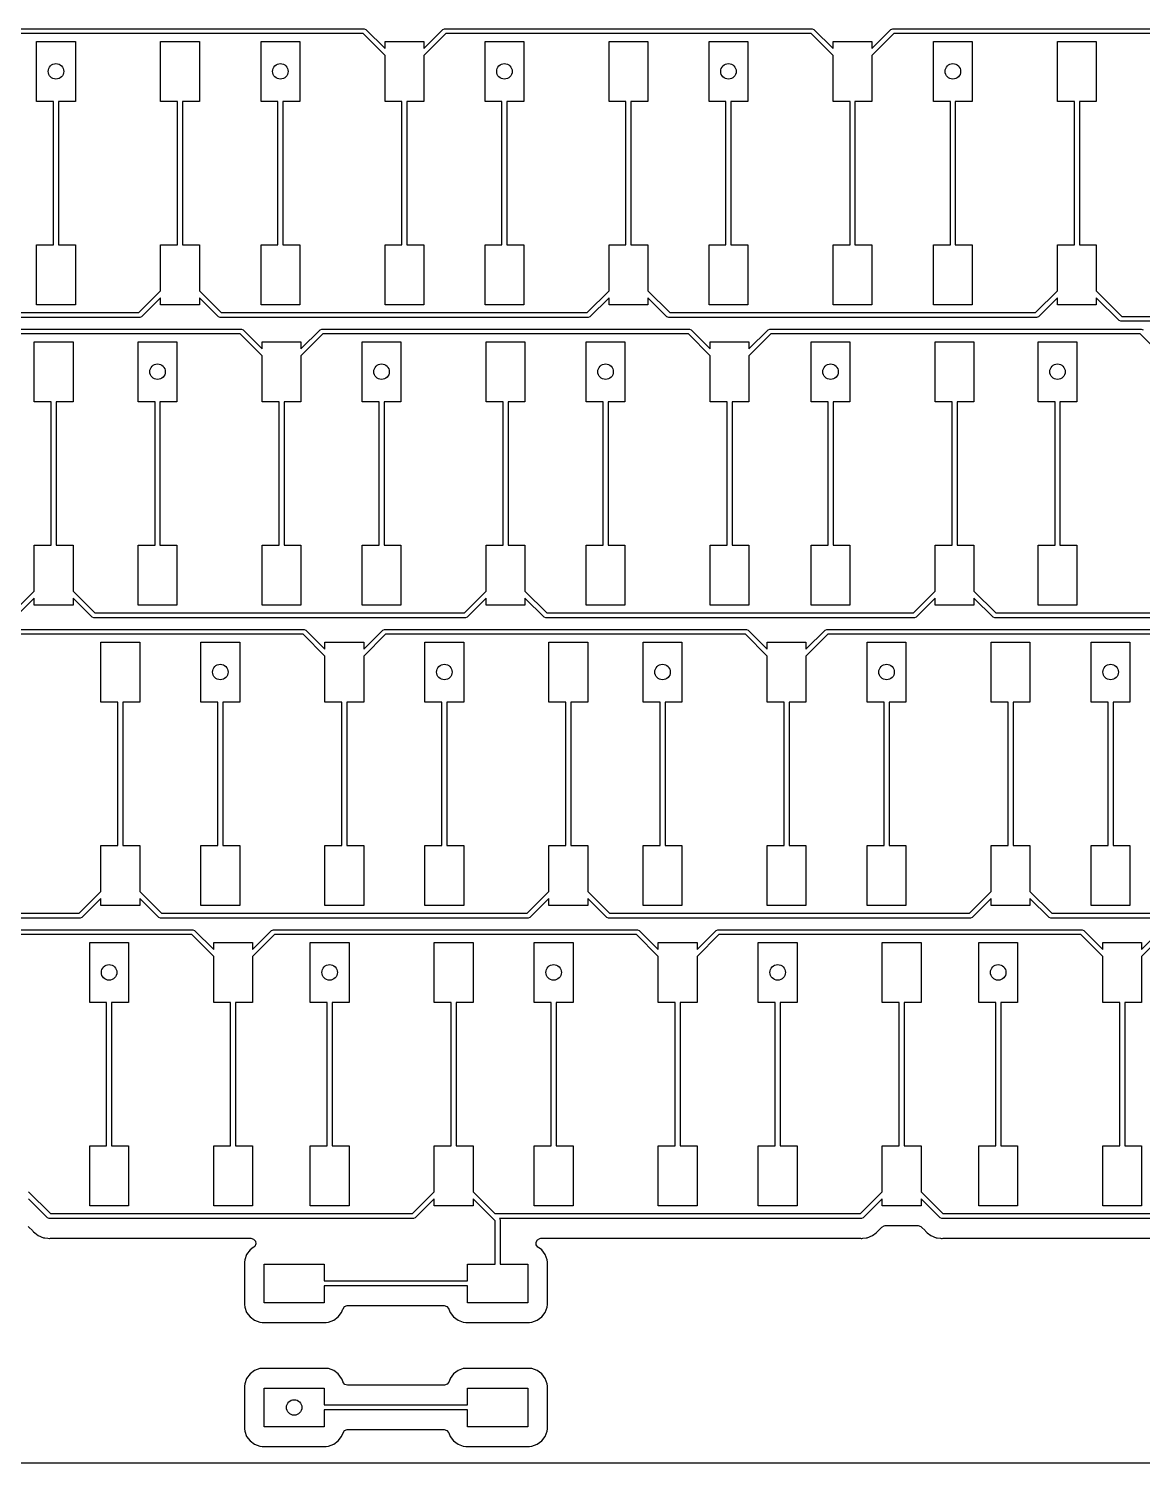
# Model space of a CAD drawing. Extents: x 1.41 to 5.4, y -5.53 to -2.36.
# Drawn here: x 2.553 to 3.685, y -5.529 to -4.072 of the extents above; entities that cross this region are included whole.
import ezdxf

# ---------------------------------------------------------------- set-up
doc = ezdxf.new("R2010")
doc.units = 0
doc.header["$MEASUREMENT"] = 0
doc.layers.add('BLACK', color=7, linetype='CONTINUOUS')

msp = doc.modelspace()

# ---------------------------------------------------------------- linework, layer by layer
at = {"layer": 'BLACK', "linetype": 'CONTINUOUS'}
for p, q in [((2.52039, -4.07179), (2.89417, -4.07179)), ((2.89314, -4.07679), (2.52143, -4.07679)), ((2.91535, -4.09901), (2.89314, -4.07679)), ((2.89417, -4.07179), (2.89594, -4.07252)), ((2.89594, -4.07252), (2.91535, -4.09194)), ((2.95472, -4.09194), (2.97414, -4.07252)), ((2.97694, -4.07679), (2.95472, -4.09901)), ((2.97414, -4.07252), (2.97591, -4.07179)), ((2.97591, -4.07179), (3.34929, -4.07179)), ((3.34826, -4.07679), (2.97694, -4.07679)), ((3.37047, -4.09901), (3.34826, -4.07679)), ((3.34929, -4.07179), (3.35106, -4.07252)), ((3.35106, -4.07252), (3.37047, -4.09194)), ((3.40984, -4.09194), (3.42926, -4.07252)), ((3.43206, -4.07679), (3.40984, -4.09901)), ((3.42926, -4.07252), (3.43102, -4.07179)), ((3.42926, -4.07252), (3.42926, -4.07252)), ((3.43102, -4.07179), (3.8048, -4.07179)), ((3.80377, -4.07679), (3.43206, -4.07679)), ((2.56142, -4.14567), (2.56142, -4.08465)), ((2.56142, -4.08465), (2.60079, -4.08465)), ((2.60079, -4.08465), (2.60079, -4.14567)), ((2.6874, -4.14567), (2.6874, -4.08465)), ((2.6874, -4.08465), (2.72677, -4.08465)), ((2.72677, -4.08465), (2.72677, -4.14567)), ((2.78937, -4.14567), (2.78937, -4.08465)), ((2.78937, -4.08465), (2.82874, -4.08465)), ((2.82874, -4.08465), (2.82874, -4.14567)), ((2.91535, -4.09194), (2.91535, -4.08465)), ((2.91535, -4.08465), (2.95472, -4.08465)), ((2.95472, -4.08465), (2.95472, -4.09194)), ((3.01693, -4.14567), (3.01693, -4.08465)), ((3.01693, -4.08465), (3.0563, -4.08465)), ((3.0563, -4.08465), (3.0563, -4.14567)), ((3.14291, -4.14567), (3.14291, -4.08465)), ((3.14291, -4.08465), (3.18228, -4.08465)), ((3.18228, -4.08465), (3.18228, -4.14567)), ((3.24449, -4.14567), (3.24449, -4.08465)), ((3.24449, -4.08465), (3.28386, -4.08465)), ((3.28386, -4.08465), (3.28386, -4.14567)), ((3.37047, -4.09194), (3.37047, -4.08465)), ((3.37047, -4.08465), (3.40984, -4.08465)), ((3.40984, -4.08465), (3.40984, -4.09194)), ((3.47244, -4.14567), (3.47244, -4.08465)), ((3.47244, -4.08465), (3.51181, -4.08465)), ((3.51181, -4.08465), (3.51181, -4.14567)), ((3.59843, -4.14567), (3.59843, -4.08465)), ((3.59843, -4.08465), (3.6378, -4.08465)), ((3.6378, -4.08465), (3.6378, -4.14567)), ((2.91535, -4.14567), (2.91535, -4.09901)), ((2.95472, -4.09901), (2.95472, -4.14567)), ((3.37047, -4.14567), (3.37047, -4.09901)), ((3.40984, -4.09901), (3.40984, -4.14567)), ((2.5786, -4.14567), (2.56142, -4.14567)), ((2.5786, -4.29134), (2.5786, -4.14567)), ((2.60079, -4.14567), (2.5836, -4.14567)), ((2.5836, -4.14567), (2.5836, -4.29134)), ((2.70459, -4.14567), (2.6874, -4.14567)), ((2.70459, -4.29134), (2.70459, -4.14567)), ((2.72677, -4.14567), (2.70959, -4.14567)), ((2.70959, -4.14567), (2.70959, -4.29134)), ((2.80656, -4.14567), (2.78937, -4.14567)), ((2.80656, -4.29134), (2.80656, -4.14567)), ((2.82874, -4.14567), (2.81156, -4.14567)), ((2.81156, -4.14567), (2.81156, -4.29134)), ((2.93254, -4.14567), (2.91535, -4.14567)), ((2.93254, -4.29134), (2.93254, -4.14567)), ((2.95472, -4.14567), (2.93754, -4.14567)), ((2.93754, -4.14567), (2.93754, -4.29134)), ((3.03411, -4.14567), (3.01693, -4.14567)), ((3.03411, -4.29134), (3.03411, -4.14567)), ((3.0563, -4.14567), (3.03911, -4.14567)), ((3.03911, -4.14567), (3.03911, -4.29134)), ((3.1601, -4.14567), (3.14291, -4.14567)), ((3.1601, -4.29134), (3.1601, -4.14567)), ((3.18228, -4.14567), (3.1651, -4.14567)), ((3.1651, -4.14567), (3.1651, -4.29134)), ((3.26167, -4.14567), (3.24449, -4.14567)), ((3.26167, -4.29134), (3.26167, -4.14567)), ((3.28386, -4.14567), (3.26667, -4.14567)), ((3.26667, -4.14567), (3.26667, -4.29134)), ((3.38766, -4.14567), (3.37047, -4.14567)), ((3.38766, -4.29134), (3.38766, -4.14567)), ((3.40984, -4.14567), (3.39266, -4.14567)), ((3.39266, -4.14567), (3.39266, -4.29134)), ((3.48963, -4.14567), (3.47244, -4.14567)), ((3.48963, -4.29134), (3.48963, -4.14567)), ((3.51181, -4.14567), (3.49463, -4.14567)), ((3.49463, -4.14567), (3.49463, -4.29134)), ((3.61561, -4.14567), (3.59843, -4.14567)), ((3.61561, -4.29134), (3.61561, -4.14567)), ((3.6378, -4.14567), (3.62061, -4.14567)), ((3.62061, -4.14567), (3.62061, -4.29134)), ((2.56142, -4.35236), (2.56142, -4.29134)), ((2.56142, -4.29134), (2.5786, -4.29134)), ((2.5836, -4.29134), (2.60079, -4.29134)), ((2.60079, -4.29134), (2.60079, -4.35236)), ((2.6874, -4.338), (2.6874, -4.29134)), ((2.6874, -4.29134), (2.70459, -4.29134)), ((2.70959, -4.29134), (2.72677, -4.29134)), ((2.72677, -4.29134), (2.72677, -4.338)), ((2.78937, -4.35236), (2.78937, -4.29134)), ((2.78937, -4.29134), (2.80656, -4.29134)), ((2.81156, -4.29134), (2.82874, -4.29134)), ((2.82874, -4.29134), (2.82874, -4.35236)), ((2.91535, -4.35236), (2.91535, -4.29134)), ((2.91535, -4.29134), (2.93254, -4.29134)), ((2.93754, -4.29134), (2.95472, -4.29134)), ((2.95472, -4.29134), (2.95472, -4.35236)), ((3.01693, -4.35236), (3.01693, -4.29134)), ((3.01693, -4.29134), (3.03411, -4.29134)), ((3.03911, -4.29134), (3.0563, -4.29134)), ((3.0563, -4.29134), (3.0563, -4.35236)), ((3.14291, -4.338), (3.14291, -4.29134)), ((3.14291, -4.29134), (3.1601, -4.29134)), ((3.1651, -4.29134), (3.18228, -4.29134)), ((3.18228, -4.29134), (3.18228, -4.338)), ((3.24449, -4.35236), (3.24449, -4.29134)), ((3.24449, -4.29134), (3.26167, -4.29134)), ((3.26667, -4.29134), (3.28386, -4.29134)), ((3.28386, -4.29134), (3.28386, -4.35236)), ((3.37047, -4.35236), (3.37047, -4.29134)), ((3.37047, -4.29134), (3.38766, -4.29134)), ((3.39266, -4.29134), (3.40984, -4.29134)), ((3.40984, -4.29134), (3.40984, -4.35236)), ((3.47244, -4.35236), (3.47244, -4.29134)), ((3.47244, -4.29134), (3.48963, -4.29134)), ((3.49463, -4.29134), (3.51181, -4.29134)), ((3.51181, -4.29134), (3.51181, -4.35236)), ((3.59843, -4.338), (3.59843, -4.29134)), ((3.59843, -4.29134), (3.61561, -4.29134)), ((3.62061, -4.29134), (3.6378, -4.29134)), ((3.6378, -4.29134), (3.6378, -4.338)), ((2.66518, -4.36022), (2.6874, -4.338)), ((2.72677, -4.338), (2.74899, -4.36022)), ((3.1207, -4.36022), (3.14291, -4.338)), ((3.18228, -4.338), (3.2045, -4.36022)), ((3.57621, -4.36022), (3.59843, -4.338)), ((3.6378, -4.338), (3.66385, -4.36405)), ((2.60079, -4.35236), (2.56142, -4.35236)), ((2.6874, -4.34507), (2.66799, -4.36448)), ((2.6874, -4.35236), (2.6874, -4.34507)), ((2.72677, -4.35236), (2.6874, -4.35236)), ((2.74619, -4.36448), (2.72677, -4.34507)), ((2.72677, -4.34507), (2.72677, -4.35236)), ((2.82874, -4.35236), (2.78937, -4.35236)), ((2.95472, -4.35236), (2.91535, -4.35236)), ((3.0563, -4.35236), (3.01693, -4.35236)), ((3.14291, -4.34507), (3.1235, -4.36448)), ((3.14291, -4.35236), (3.14291, -4.34507)), ((3.18228, -4.35236), (3.14291, -4.35236)), ((3.2017, -4.36448), (3.18228, -4.34507)), ((3.18228, -4.34507), (3.18228, -4.35236)), ((3.28386, -4.35236), (3.24449, -4.35236)), ((3.40984, -4.35236), (3.37047, -4.35236)), ((3.51181, -4.35236), (3.47244, -4.35236)), ((3.59843, -4.34507), (3.57901, -4.36448)), ((3.59843, -4.35236), (3.59843, -4.34507)), ((3.6378, -4.35236), (3.59843, -4.35236)), ((3.66105, -4.36832), (3.6378, -4.34507)), ((3.6378, -4.34507), (3.6378, -4.35236)), ((2.66622, -4.36522), (2.29284, -4.36522)), ((2.29387, -4.36022), (2.66518, -4.36022)), ((2.66799, -4.36448), (2.66622, -4.36522)), ((2.74795, -4.36522), (2.74619, -4.36448)), ((3.12173, -4.36522), (2.74795, -4.36522)), ((2.74899, -4.36022), (3.1207, -4.36022)), ((3.1235, -4.36448), (3.12173, -4.36522)), ((3.20347, -4.36522), (3.2017, -4.36448)), ((3.57724, -4.36522), (3.20347, -4.36522)), ((3.2045, -4.36022), (3.57621, -4.36022)), ((3.57901, -4.36448), (3.57724, -4.36522)), ((3.66281, -4.36905), (3.66105, -4.36832)), ((4.02852, -4.36905), (3.66281, -4.36905)), ((3.66385, -4.36405), (4.02749, -4.36405)), ((2.39205, -4.37691), (2.76937, -4.37691)), ((2.76833, -4.38191), (2.39308, -4.38191)), ((2.79055, -4.40413), (2.76833, -4.38191)), ((2.76937, -4.37691), (2.77114, -4.37764)), ((2.77114, -4.37764), (2.79055, -4.39706)), ((2.82992, -4.39706), (2.84934, -4.37764)), ((2.85214, -4.38191), (2.82992, -4.40413)), ((2.84934, -4.37764), (2.8511, -4.37691)), ((2.8511, -4.37691), (3.22449, -4.37691)), ((3.22345, -4.38191), (2.85214, -4.38191)), ((3.24567, -4.40413), (3.22345, -4.38191)), ((3.22449, -4.37691), (3.22626, -4.37764)), ((3.22626, -4.37764), (3.24567, -4.39706)), ((3.28504, -4.39706), (3.30445, -4.37764)), ((3.30726, -4.38191), (3.28504, -4.40413)), ((3.30445, -4.37764), (3.30622, -4.37691)), ((3.30622, -4.37691), (3.68354, -4.37691)), ((3.68251, -4.38191), (3.30726, -4.38191)), ((3.70472, -4.40413), (3.68251, -4.38191)), ((3.68354, -4.37691), (3.68531, -4.37764)), ((2.55906, -4.45079), (2.55906, -4.38976)), ((2.55906, -4.38976), (2.59843, -4.38976)), ((2.59843, -4.38976), (2.59843, -4.45079)), ((2.66457, -4.45079), (2.66457, -4.38976)), ((2.66457, -4.38976), (2.70394, -4.38976)), ((2.70394, -4.38976), (2.70394, -4.45079)), ((2.79055, -4.39706), (2.79055, -4.38976)), ((2.79055, -4.38976), (2.82992, -4.38976)), ((2.82992, -4.38976), (2.82992, -4.39706)), ((2.89213, -4.45079), (2.89213, -4.38976)), ((2.89213, -4.38976), (2.9315, -4.38976)), ((2.9315, -4.38976), (2.9315, -4.45079)), ((3.01811, -4.45079), (3.01811, -4.38976)), ((3.01811, -4.38976), (3.05748, -4.38976)), ((3.05748, -4.38976), (3.05748, -4.45079)), ((3.11969, -4.45079), (3.11969, -4.38976)), ((3.11969, -4.38976), (3.15906, -4.38976)), ((3.15906, -4.38976), (3.15906, -4.45079)), ((3.24567, -4.39706), (3.24567, -4.38976)), ((3.24567, -4.38976), (3.28504, -4.38976)), ((3.28504, -4.38976), (3.28504, -4.39706)), ((3.34823, -4.45079), (3.34823, -4.38976)), ((3.34823, -4.38976), (3.3876, -4.38976)), ((3.3876, -4.38976), (3.3876, -4.45079)), ((3.47421, -4.45079), (3.47421, -4.38976)), ((3.47421, -4.38976), (3.51358, -4.38976)), ((3.51358, -4.38976), (3.51358, -4.45079)), ((3.57874, -4.45079), (3.57874, -4.38976)), ((3.57874, -4.38976), (3.61811, -4.38976)), ((3.61811, -4.38976), (3.61811, -4.45079)), ((2.79055, -4.45079), (2.79055, -4.40413)), ((2.82992, -4.40413), (2.82992, -4.45079)), ((3.24567, -4.45079), (3.24567, -4.40413)), ((3.28504, -4.40413), (3.28504, -4.45079)), ((2.57624, -4.45079), (2.55906, -4.45079)), ((2.57624, -4.59646), (2.57624, -4.45079)), ((2.59843, -4.45079), (2.58124, -4.45079)), ((2.58124, -4.45079), (2.58124, -4.59646)), ((2.68175, -4.45079), (2.66457, -4.45079)), ((2.68175, -4.59646), (2.68175, -4.45079)), ((2.70394, -4.45079), (2.68675, -4.45079)), ((2.68675, -4.45079), (2.68675, -4.59646)), ((2.80774, -4.45079), (2.79055, -4.45079)), ((2.80774, -4.59646), (2.80774, -4.45079)), ((2.82992, -4.45079), (2.81274, -4.45079)), ((2.81274, -4.45079), (2.81274, -4.59646)), ((2.90931, -4.45079), (2.89213, -4.45079)), ((2.90931, -4.59646), (2.90931, -4.45079)), ((2.9315, -4.45079), (2.91431, -4.45079)), ((2.91431, -4.45079), (2.91431, -4.59646)), ((3.0353, -4.45079), (3.01811, -4.45079)), ((3.0353, -4.59646), (3.0353, -4.45079)), ((3.05748, -4.45079), (3.0403, -4.45079)), ((3.0403, -4.45079), (3.0403, -4.59646)), ((3.13687, -4.45079), (3.11969, -4.45079)), ((3.13687, -4.59646), (3.13687, -4.45079)), ((3.15906, -4.45079), (3.14187, -4.45079)), ((3.14187, -4.45079), (3.14187, -4.59646)), ((3.26285, -4.45079), (3.24567, -4.45079)), ((3.26285, -4.59646), (3.26285, -4.45079)), ((3.28504, -4.45079), (3.26785, -4.45079)), ((3.26785, -4.45079), (3.26785, -4.59646)), ((3.36541, -4.45079), (3.34823, -4.45079)), ((3.36541, -4.59646), (3.36541, -4.45079)), ((3.3876, -4.45079), (3.37041, -4.45079)), ((3.37041, -4.45079), (3.37041, -4.59646)), ((3.4914, -4.45079), (3.47421, -4.45079)), ((3.4914, -4.59646), (3.4914, -4.45079)), ((3.51358, -4.45079), (3.4964, -4.45079)), ((3.4964, -4.45079), (3.4964, -4.59646)), ((3.59593, -4.45079), (3.57874, -4.45079)), ((3.59593, -4.59646), (3.59593, -4.45079)), ((3.61811, -4.45079), (3.60093, -4.45079)), ((3.60093, -4.45079), (3.60093, -4.59646)), ((2.55906, -4.64312), (2.55906, -4.59646)), ((2.55906, -4.59646), (2.57624, -4.59646)), ((2.58124, -4.59646), (2.59843, -4.59646)), ((2.59843, -4.59646), (2.59843, -4.64312)), ((2.66457, -4.65748), (2.66457, -4.59646)), ((2.66457, -4.59646), (2.68175, -4.59646)), ((2.68675, -4.59646), (2.70394, -4.59646)), ((2.70394, -4.59646), (2.70394, -4.65748)), ((2.79055, -4.65748), (2.79055, -4.59646)), ((2.79055, -4.59646), (2.80774, -4.59646)), ((2.81274, -4.59646), (2.82992, -4.59646)), ((2.82992, -4.59646), (2.82992, -4.65748)), ((2.89213, -4.65748), (2.89213, -4.59646)), ((2.89213, -4.59646), (2.90931, -4.59646)), ((2.91431, -4.59646), (2.9315, -4.59646)), ((2.9315, -4.59646), (2.9315, -4.65748)), ((3.01811, -4.64312), (3.01811, -4.59646)), ((3.01811, -4.59646), (3.0353, -4.59646)), ((3.0403, -4.59646), (3.05748, -4.59646)), ((3.05748, -4.59646), (3.05748, -4.64312)), ((3.11969, -4.65748), (3.11969, -4.59646)), ((3.11969, -4.59646), (3.13687, -4.59646)), ((3.14187, -4.59646), (3.15906, -4.59646)), ((3.15906, -4.59646), (3.15906, -4.65748)), ((3.24567, -4.65748), (3.24567, -4.59646)), ((3.24567, -4.59646), (3.26285, -4.59646)), ((3.26785, -4.59646), (3.28504, -4.59646)), ((3.28504, -4.59646), (3.28504, -4.65748)), ((3.34823, -4.65748), (3.34823, -4.59646)), ((3.34823, -4.59646), (3.36541, -4.59646)), ((3.37041, -4.59646), (3.3876, -4.59646)), ((3.3876, -4.59646), (3.3876, -4.65748)), ((3.47421, -4.64312), (3.47421, -4.59646)), ((3.47421, -4.59646), (3.4914, -4.59646)), ((3.4964, -4.59646), (3.51358, -4.59646)), ((3.51358, -4.59646), (3.51358, -4.64312)), ((3.57874, -4.65748), (3.57874, -4.59646)), ((3.57874, -4.59646), (3.59593, -4.59646)), ((3.60093, -4.59646), (3.61811, -4.59646)), ((3.61811, -4.59646), (3.61811, -4.65748)), ((2.53684, -4.66534), (2.55906, -4.64312)), ((2.59843, -4.64312), (2.62064, -4.66534)), ((2.99589, -4.66534), (3.01811, -4.64312)), ((3.05748, -4.64312), (3.0797, -4.66534)), ((3.452, -4.66534), (3.47421, -4.64312)), ((3.51358, -4.64312), (3.5358, -4.66534)), ((2.55906, -4.65019), (2.53964, -4.6696)), ((2.55906, -4.65748), (2.55906, -4.65019)), ((2.59843, -4.65748), (2.55906, -4.65748)), ((2.61784, -4.6696), (2.59843, -4.65019)), ((2.59843, -4.65019), (2.59843, -4.65748)), ((2.70394, -4.65748), (2.66457, -4.65748)), ((2.82992, -4.65748), (2.79055, -4.65748)), ((2.9315, -4.65748), (2.89213, -4.65748)), ((3.01811, -4.65019), (2.9987, -4.6696)), ((3.01811, -4.65748), (3.01811, -4.65019)), ((3.05748, -4.65748), (3.01811, -4.65748)), ((3.07689, -4.6696), (3.05748, -4.65019)), ((3.05748, -4.65019), (3.05748, -4.65748)), ((3.15906, -4.65748), (3.11969, -4.65748)), ((3.28504, -4.65748), (3.24567, -4.65748)), ((3.3876, -4.65748), (3.34823, -4.65748)), ((3.47421, -4.65019), (3.4548, -4.6696)), ((3.47421, -4.65748), (3.47421, -4.65019)), ((3.51358, -4.65748), (3.47421, -4.65748)), ((3.533, -4.6696), (3.51358, -4.65019)), ((3.51358, -4.65019), (3.51358, -4.65748)), ((3.61811, -4.65748), (3.57874, -4.65748)), ((2.61961, -4.67034), (2.61784, -4.6696)), ((2.99693, -4.67034), (2.61961, -4.67034)), ((2.62064, -4.66534), (2.99589, -4.66534)), ((2.9987, -4.6696), (2.99693, -4.67034)), ((3.07866, -4.67034), (3.07689, -4.6696)), ((3.45303, -4.67034), (3.07866, -4.67034)), ((3.0797, -4.66534), (3.452, -4.66534)), ((3.4548, -4.6696), (3.45303, -4.67034)), ((3.53476, -4.67034), (3.533, -4.6696)), ((3.9111, -4.67034), (3.53476, -4.67034)), ((3.5358, -4.66534), (3.91007, -4.66534)), ((2.46606, -4.68203), (2.83315, -4.68203)), ((2.83211, -4.68703), (2.4671, -4.68703)), ((2.85433, -4.70924), (2.83211, -4.68703)), ((2.83315, -4.68203), (2.83492, -4.68276)), ((2.83492, -4.68276), (2.85433, -4.70217)), ((2.8937, -4.70217), (2.91311, -4.68276)), ((2.91592, -4.68703), (2.8937, -4.70924)), ((2.91311, -4.68276), (2.91488, -4.68203)), ((2.91488, -4.68203), (3.28236, -4.68203)), ((3.28133, -4.68703), (2.91592, -4.68703)), ((3.30354, -4.70924), (3.28133, -4.68703)), ((3.28236, -4.68203), (3.28413, -4.68276)), ((3.28413, -4.68276), (3.30354, -4.70217)), ((3.34291, -4.70217), (3.36233, -4.68276)), ((3.36513, -4.68703), (3.34291, -4.70924)), ((3.36233, -4.68276), (3.36409, -4.68203)), ((3.36409, -4.68203), (3.73748, -4.68203)), ((3.73644, -4.68703), (3.36513, -4.68703)), ((2.62677, -4.75591), (2.62677, -4.69488)), ((2.62677, -4.69488), (2.66614, -4.69488)), ((2.66614, -4.69488), (2.66614, -4.75591)), ((2.72835, -4.75591), (2.72835, -4.69488)), ((2.72835, -4.69488), (2.76772, -4.69488)), ((2.76772, -4.69488), (2.76772, -4.75591)), ((2.85433, -4.70217), (2.85433, -4.69488)), ((2.85433, -4.69488), (2.8937, -4.69488)), ((2.8937, -4.69488), (2.8937, -4.70217)), ((2.95591, -4.75591), (2.95591, -4.69488)), ((2.95591, -4.69488), (2.99528, -4.69488)), ((2.99528, -4.69488), (2.99528, -4.75591)), ((3.08189, -4.75591), (3.08189, -4.69488)), ((3.08189, -4.69488), (3.12126, -4.69488)), ((3.12126, -4.69488), (3.12126, -4.75591)), ((3.17756, -4.75591), (3.17756, -4.69488)), ((3.17756, -4.69488), (3.21693, -4.69488)), ((3.21693, -4.69488), (3.21693, -4.75591)), ((3.30354, -4.70217), (3.30354, -4.69488)), ((3.30354, -4.69488), (3.34291, -4.69488)), ((3.34291, -4.69488), (3.34291, -4.70217)), ((3.40512, -4.75591), (3.40512, -4.69488)), ((3.40512, -4.69488), (3.44449, -4.69488)), ((3.44449, -4.69488), (3.44449, -4.75591)), ((3.5311, -4.75591), (3.5311, -4.69488)), ((3.5311, -4.69488), (3.57047, -4.69488)), ((3.57047, -4.69488), (3.57047, -4.75591)), ((3.63268, -4.75591), (3.63268, -4.69488)), ((3.63268, -4.69488), (3.67205, -4.69488)), ((3.67205, -4.69488), (3.67205, -4.75591)), ((2.85433, -4.75591), (2.85433, -4.70924)), ((2.8937, -4.70924), (2.8937, -4.75591)), ((3.30354, -4.75591), (3.30354, -4.70924)), ((3.34291, -4.70924), (3.34291, -4.75591)), ((2.64396, -4.75591), (2.62677, -4.75591)), ((2.64396, -4.90157), (2.64396, -4.75591)), ((2.66614, -4.75591), (2.64896, -4.75591)), ((2.64896, -4.75591), (2.64896, -4.90157)), ((2.74553, -4.75591), (2.72835, -4.75591)), ((2.74553, -4.90157), (2.74553, -4.75591)), ((2.76772, -4.75591), (2.75053, -4.75591)), ((2.75053, -4.75591), (2.75053, -4.90157)), ((2.87152, -4.75591), (2.85433, -4.75591)), ((2.87152, -4.90157), (2.87152, -4.75591)), ((2.8937, -4.75591), (2.87652, -4.75591)), ((2.87652, -4.75591), (2.87652, -4.90157)), ((2.97309, -4.75591), (2.95591, -4.75591)), ((2.97309, -4.90157), (2.97309, -4.75591)), ((2.99528, -4.75591), (2.97809, -4.75591)), ((2.97809, -4.75591), (2.97809, -4.90157)), ((3.09907, -4.75591), (3.08189, -4.75591)), ((3.09907, -4.90157), (3.09907, -4.75591)), ((3.12126, -4.75591), (3.10407, -4.75591)), ((3.10407, -4.75591), (3.10407, -4.90157)), ((3.19474, -4.75591), (3.17756, -4.75591)), ((3.19474, -4.90157), (3.19474, -4.75591)), ((3.21693, -4.75591), (3.19974, -4.75591)), ((3.19974, -4.75591), (3.19974, -4.90157)), ((3.32073, -4.75591), (3.30354, -4.75591)), ((3.32073, -4.90157), (3.32073, -4.75591)), ((3.34291, -4.75591), (3.32573, -4.75591)), ((3.32573, -4.75591), (3.32573, -4.90157)), ((3.4223, -4.75591), (3.40512, -4.75591)), ((3.4223, -4.90157), (3.4223, -4.75591)), ((3.44449, -4.75591), (3.4273, -4.75591)), ((3.4273, -4.75591), (3.4273, -4.90157)), ((3.54829, -4.75591), (3.5311, -4.75591)), ((3.54829, -4.90157), (3.54829, -4.75591)), ((3.57047, -4.75591), (3.55329, -4.75591)), ((3.55329, -4.75591), (3.55329, -4.90157)), ((3.64986, -4.75591), (3.63268, -4.75591)), ((3.64986, -4.90157), (3.64986, -4.75591)), ((3.67205, -4.75591), (3.65486, -4.75591)), ((3.65486, -4.75591), (3.65486, -4.90157)), ((2.62677, -4.94824), (2.62677, -4.90157)), ((2.62677, -4.90157), (2.64396, -4.90157)), ((2.64896, -4.90157), (2.66614, -4.90157)), ((2.66614, -4.90157), (2.66614, -4.94824)), ((2.72835, -4.9626), (2.72835, -4.90157)), ((2.72835, -4.90157), (2.74553, -4.90157)), ((2.75053, -4.90157), (2.76772, -4.90157)), ((2.76772, -4.90157), (2.76772, -4.9626)), ((2.85433, -4.9626), (2.85433, -4.90157)), ((2.85433, -4.90157), (2.87152, -4.90157)), ((2.87652, -4.90157), (2.8937, -4.90157)), ((2.8937, -4.90157), (2.8937, -4.9626)), ((2.95591, -4.9626), (2.95591, -4.90157)), ((2.95591, -4.90157), (2.97309, -4.90157)), ((2.97809, -4.90157), (2.99528, -4.90157)), ((2.99528, -4.90157), (2.99528, -4.9626)), ((3.08189, -4.94824), (3.08189, -4.90157)), ((3.08189, -4.90157), (3.09907, -4.90157)), ((3.10407, -4.90157), (3.12126, -4.90157)), ((3.12126, -4.90157), (3.12126, -4.94824)), ((3.17756, -4.9626), (3.17756, -4.90157)), ((3.17756, -4.90157), (3.19474, -4.90157)), ((3.19974, -4.90157), (3.21693, -4.90157)), ((3.21693, -4.90157), (3.21693, -4.9626)), ((3.30354, -4.9626), (3.30354, -4.90157)), ((3.30354, -4.90157), (3.32073, -4.90157)), ((3.32573, -4.90157), (3.34291, -4.90157)), ((3.34291, -4.90157), (3.34291, -4.9626)), ((3.40512, -4.9626), (3.40512, -4.90157)), ((3.40512, -4.90157), (3.4223, -4.90157)), ((3.4273, -4.90157), (3.44449, -4.90157)), ((3.44449, -4.90157), (3.44449, -4.9626)), ((3.5311, -4.94824), (3.5311, -4.90157)), ((3.5311, -4.90157), (3.54829, -4.90157)), ((3.55329, -4.90157), (3.57047, -4.90157)), ((3.57047, -4.90157), (3.57047, -4.94824)), ((3.63268, -4.9626), (3.63268, -4.90157)), ((3.63268, -4.90157), (3.64986, -4.90157)), ((3.65486, -4.90157), (3.67205, -4.90157)), ((3.67205, -4.90157), (3.67205, -4.9626)), ((2.60455, -4.97045), (2.62677, -4.94824)), ((2.66614, -4.94824), (2.68836, -4.97045)), ((3.05967, -4.97045), (3.08189, -4.94824)), ((3.12126, -4.94824), (3.14348, -4.97045)), ((3.50889, -4.97045), (3.5311, -4.94824)), ((3.57047, -4.94824), (3.59269, -4.97045)), ((2.62677, -4.95531), (2.60736, -4.97472)), ((2.62677, -4.9626), (2.62677, -4.95531)), ((2.66614, -4.9626), (2.62677, -4.9626)), ((2.68556, -4.97472), (2.66614, -4.95531)), ((2.66614, -4.95531), (2.66614, -4.9626)), ((2.76772, -4.9626), (2.72835, -4.9626)), ((2.8937, -4.9626), (2.85433, -4.9626)), ((2.99528, -4.9626), (2.95591, -4.9626)), ((3.08189, -4.95531), (3.06248, -4.97472)), ((3.08189, -4.9626), (3.08189, -4.95531)), ((3.12126, -4.9626), (3.08189, -4.9626)), ((3.14067, -4.97472), (3.12126, -4.95531)), ((3.12126, -4.95531), (3.12126, -4.9626)), ((3.21693, -4.9626), (3.17756, -4.9626)), ((3.34291, -4.9626), (3.30354, -4.9626)), ((3.44449, -4.9626), (3.40512, -4.9626)), ((3.5311, -4.95531), (3.51169, -4.97472)), ((3.5311, -4.9626), (3.5311, -4.95531)), ((3.57047, -4.9626), (3.5311, -4.9626)), ((3.58989, -4.97472), (3.57047, -4.95531)), ((3.57047, -4.95531), (3.57047, -4.9626)), ((3.67205, -4.9626), (3.63268, -4.9626)), ((2.60559, -4.97545), (2.2385, -4.97545)), ((2.23954, -4.97045), (2.60455, -4.97045)), ((2.60736, -4.97472), (2.60559, -4.97545)), ((2.68732, -4.97545), (2.68556, -4.97472)), ((3.06071, -4.97545), (2.68732, -4.97545)), ((2.68836, -4.97045), (3.05967, -4.97045)), ((3.06248, -4.97472), (3.06071, -4.97545)), ((3.14244, -4.97545), (3.14067, -4.97472)), ((3.50992, -4.97545), (3.14244, -4.97545)), ((3.14348, -4.97045), (3.50889, -4.97045)), ((3.51169, -4.97472), (3.50992, -4.97545)), ((3.59165, -4.97545), (3.58989, -4.97472)), ((3.95874, -4.97545), (3.59165, -4.97545)), ((3.59269, -4.97045), (3.9577, -4.97045)), ((2.34677, -4.98715), (2.72016, -4.98715)), ((2.71912, -4.99215), (2.34781, -4.99215)), ((2.74134, -5.01436), (2.71912, -4.99215)), ((2.72016, -4.98715), (2.72192, -4.98788)), ((2.72192, -4.98788), (2.74134, -5.00729)), ((2.78071, -5.00729), (2.80012, -4.98788)), ((2.80293, -4.99215), (2.78071, -5.01436)), ((2.80012, -4.98788), (2.80189, -4.98715)), ((2.80189, -4.98715), (3.17173, -4.98715)), ((3.1707, -4.99215), (2.80293, -4.99215)), ((3.19291, -5.01436), (3.1707, -4.99215)), ((3.17173, -4.98715), (3.1735, -4.98788)), ((3.1735, -4.98788), (3.19291, -5.00729)), ((3.23228, -5.00729), (3.2517, -4.98788)), ((3.2545, -4.99215), (3.23228, -5.01436)), ((3.2517, -4.98788), (3.25347, -4.98715)), ((3.25347, -4.98715), (3.62331, -4.98715)), ((3.62227, -4.99215), (3.2545, -4.99215)), ((3.64449, -5.01436), (3.62227, -4.99215)), ((3.62331, -4.98715), (3.62507, -4.98788)), ((3.62507, -4.98788), (3.64449, -5.00729)), ((3.68386, -5.00729), (3.70327, -4.98788)), ((3.70608, -4.99215), (3.68386, -5.01436)), ((2.61535, -5.06102), (2.61535, -5)), ((2.61535, -5), (2.65472, -5)), ((2.65472, -5), (2.65472, -5.06102)), ((2.74134, -5.00729), (2.74134, -5)), ((2.74134, -5), (2.78071, -5)), ((2.78071, -5), (2.78071, -5.00729)), ((2.83937, -5.06102), (2.83937, -5)), ((2.83937, -5), (2.87874, -5)), ((2.87874, -5), (2.87874, -5.06102)), ((2.96535, -5.06102), (2.96535, -5)), ((2.96535, -5), (3.00472, -5)), ((3.00472, -5), (3.00472, -5.06102)), ((3.06693, -5.06102), (3.06693, -5)), ((3.06693, -5), (3.1063, -5)), ((3.1063, -5), (3.1063, -5.06102)), ((3.19291, -5.00729), (3.19291, -5)), ((3.19291, -5), (3.23228, -5)), ((3.23228, -5), (3.23228, -5.00729)), ((3.29449, -5.06102), (3.29449, -5)), ((3.29449, -5), (3.33386, -5)), ((3.33386, -5), (3.33386, -5.06102)), ((3.42047, -5.06102), (3.42047, -5)), ((3.42047, -5), (3.45984, -5)), ((3.45984, -5), (3.45984, -5.06102)), ((3.5185, -5.06102), (3.5185, -5)), ((3.5185, -5), (3.55787, -5)), ((3.55787, -5), (3.55787, -5.06102)), ((3.64449, -5.00729), (3.64449, -5)), ((3.64449, -5), (3.68386, -5)), ((3.68386, -5), (3.68386, -5.00729)), ((2.74134, -5.06102), (2.74134, -5.01436)), ((2.78071, -5.01436), (2.78071, -5.06102)), ((3.19291, -5.06102), (3.19291, -5.01436)), ((3.23228, -5.01436), (3.23228, -5.06102)), ((3.64449, -5.06102), (3.64449, -5.01436)), ((3.68386, -5.01436), (3.68386, -5.06102)), ((2.63254, -5.06102), (2.61535, -5.06102)), ((2.63254, -5.20669), (2.63254, -5.06102)), ((2.65472, -5.06102), (2.63754, -5.06102)), ((2.63754, -5.06102), (2.63754, -5.20669)), ((2.75852, -5.06102), (2.74134, -5.06102)), ((2.75852, -5.20669), (2.75852, -5.06102)), ((2.78071, -5.06102), (2.76352, -5.06102)), ((2.76352, -5.06102), (2.76352, -5.20669)), ((2.85656, -5.06102), (2.83937, -5.06102)), ((2.85656, -5.20669), (2.85656, -5.06102)), ((2.87874, -5.06102), (2.86156, -5.06102)), ((2.86156, -5.06102), (2.86156, -5.20669)), ((2.98254, -5.06102), (2.96535, -5.06102)), ((2.98254, -5.20669), (2.98254, -5.06102)), ((3.00472, -5.06102), (2.98754, -5.06102)), ((2.98754, -5.06102), (2.98754, -5.20669)), ((3.08411, -5.06102), (3.06693, -5.06102)), ((3.08411, -5.20669), (3.08411, -5.06102)), ((3.1063, -5.06102), (3.08911, -5.06102)), ((3.08911, -5.06102), (3.08911, -5.20669)), ((3.2101, -5.06102), (3.19291, -5.06102)), ((3.2101, -5.20669), (3.2101, -5.06102)), ((3.23228, -5.06102), (3.2151, -5.06102)), ((3.2151, -5.06102), (3.2151, -5.20669)), ((3.31167, -5.06102), (3.29449, -5.06102)), ((3.31167, -5.20669), (3.31167, -5.06102)), ((3.33386, -5.06102), (3.31667, -5.06102)), ((3.31667, -5.06102), (3.31667, -5.20669)), ((3.43766, -5.06102), (3.42047, -5.06102)), ((3.43766, -5.20669), (3.43766, -5.06102)), ((3.45984, -5.06102), (3.44266, -5.06102)), ((3.44266, -5.06102), (3.44266, -5.20669)), ((3.53569, -5.06102), (3.5185, -5.06102)), ((3.53569, -5.20669), (3.53569, -5.06102)), ((3.55787, -5.06102), (3.54069, -5.06102)), ((3.54069, -5.06102), (3.54069, -5.20669)), ((3.66167, -5.06102), (3.64449, -5.06102)), ((3.66167, -5.20669), (3.66167, -5.06102)), ((3.68386, -5.06102), (3.66667, -5.06102)), ((3.66667, -5.06102), (3.66667, -5.20669)), ((2.61535, -5.26772), (2.61535, -5.20669)), ((2.61535, -5.20669), (2.63254, -5.20669)), ((2.63754, -5.20669), (2.65472, -5.20669)), ((2.65472, -5.20669), (2.65472, -5.26772)), ((2.74134, -5.26772), (2.74134, -5.20669)), ((2.74134, -5.20669), (2.75852, -5.20669)), ((2.76352, -5.20669), (2.78071, -5.20669)), ((2.78071, -5.20669), (2.78071, -5.26772)), ((2.83937, -5.26772), (2.83937, -5.20669)), ((2.83937, -5.20669), (2.85656, -5.20669)), ((2.86156, -5.20669), (2.87874, -5.20669)), ((2.87874, -5.20669), (2.87874, -5.26772)), ((2.96535, -5.25335), (2.96535, -5.20669)), ((2.96535, -5.20669), (2.98254, -5.20669)), ((2.98754, -5.20669), (3.00472, -5.20669)), ((3.00472, -5.20669), (3.00472, -5.25335)), ((3.06693, -5.26772), (3.06693, -5.20669)), ((3.06693, -5.20669), (3.08411, -5.20669)), ((3.08911, -5.20669), (3.1063, -5.20669)), ((3.1063, -5.20669), (3.1063, -5.26772)), ((3.19291, -5.26772), (3.19291, -5.20669)), ((3.19291, -5.20669), (3.2101, -5.20669)), ((3.2151, -5.20669), (3.23228, -5.20669)), ((3.23228, -5.20669), (3.23228, -5.26772)), ((3.29449, -5.26772), (3.29449, -5.20669)), ((3.29449, -5.20669), (3.31167, -5.20669)), ((3.31667, -5.20669), (3.33386, -5.20669)), ((3.33386, -5.20669), (3.33386, -5.26772)), ((3.42047, -5.25335), (3.42047, -5.20669)), ((3.42047, -5.20669), (3.43766, -5.20669)), ((3.44266, -5.20669), (3.45984, -5.20669)), ((3.45984, -5.20669), (3.45984, -5.25335)), ((3.5185, -5.26772), (3.5185, -5.20669)), ((3.5185, -5.20669), (3.53569, -5.20669)), ((3.54069, -5.20669), (3.55787, -5.20669)), ((3.55787, -5.20669), (3.55787, -5.26772)), ((3.64449, -5.26772), (3.64449, -5.20669)), ((3.64449, -5.20669), (3.66167, -5.20669)), ((3.66667, -5.20669), (3.68386, -5.20669)), ((3.68386, -5.20669), (3.68386, -5.26772)), ((2.55315, -5.25335), (2.57537, -5.27557)), ((2.57256, -5.27984), (2.55315, -5.26043)), ((2.94314, -5.27557), (2.96535, -5.25335)), ((2.96535, -5.26043), (2.94594, -5.27984)), ((2.96535, -5.26772), (2.96535, -5.26043)), ((3.00472, -5.25335), (3.02694, -5.27557)), ((3.02414, -5.27984), (3.00472, -5.26043)), ((3.00472, -5.26043), (3.00472, -5.26772)), ((3.39826, -5.27557), (3.42047, -5.25335)), ((3.42047, -5.26043), (3.40106, -5.27984)), ((3.42047, -5.26772), (3.42047, -5.26043)), ((3.45984, -5.25335), (3.48206, -5.27557)), ((3.47926, -5.27984), (3.45984, -5.26043)), ((3.45984, -5.26043), (3.45984, -5.26772)), ((2.57537, -5.27557), (2.94314, -5.27557)), ((2.65472, -5.26772), (2.61535, -5.26772)), ((2.78071, -5.26772), (2.74134, -5.26772)), ((2.87874, -5.26772), (2.83937, -5.26772)), ((3.00472, -5.26772), (2.96535, -5.26772)), ((3.02694, -5.27557), (3.39826, -5.27557)), ((3.1063, -5.26772), (3.06693, -5.26772)), ((3.23228, -5.26772), (3.19291, -5.26772)), ((3.33386, -5.26772), (3.29449, -5.26772)), ((3.45984, -5.26772), (3.42047, -5.26772)), ((3.48206, -5.27557), (3.84983, -5.27557)), ((3.55787, -5.26772), (3.5185, -5.26772)), ((3.68386, -5.26772), (3.64449, -5.26772)), ((2.55278, -5.28852), (2.5536, -5.28919)), ((2.5536, -5.28919), (2.55713, -5.29272)), ((2.57433, -5.28057), (2.57256, -5.27984)), ((2.94417, -5.28057), (2.57433, -5.28057)), ((2.94594, -5.27984), (2.94417, -5.28057)), ((3.02722, -5.28293), (3.02414, -5.27984)), ((3.02722, -5.32677), (3.02722, -5.28293)), ((3.39929, -5.28057), (3.03168, -5.28057)), ((3.03168, -5.28057), (3.03222, -5.28189)), ((3.03222, -5.28189), (3.03222, -5.32677)), ((3.40106, -5.27984), (3.39929, -5.28057)), ((3.41649, -5.29272), (3.42002, -5.28919)), ((3.42002, -5.28919), (3.42247, -5.28785)), ((3.42247, -5.28785), (3.42353, -5.28774)), ((3.42353, -5.28774), (3.45679, -5.28774)), ((3.45679, -5.28774), (3.45947, -5.28852)), ((3.45947, -5.28852), (3.46029, -5.28919)), ((3.46029, -5.28919), (3.46383, -5.29272)), ((3.48102, -5.28057), (3.47926, -5.27984)), ((3.85087, -5.28057), (3.48102, -5.28057)), ((2.55713, -5.29272), (2.55756, -5.29321)), ((2.55756, -5.29321), (2.55827, -5.29413)), ((2.55827, -5.29413), (2.55945, -5.29504)), ((2.55945, -5.29504), (2.55945, -5.29504)), ((2.55945, -5.29504), (2.56297, -5.29774)), ((2.56297, -5.29774), (2.56845, -5.30001)), ((2.56845, -5.30001), (2.56966, -5.30017)), ((2.56966, -5.30017), (2.57285, -5.30059)), ((2.57285, -5.30059), (2.57286, -5.30059)), ((2.57286, -5.30059), (2.57286, -5.30059)), ((2.57286, -5.30059), (2.57286, -5.30059)), ((2.57286, -5.30059), (2.57401, -5.30074)), ((2.57401, -5.30074), (2.57401, -5.30074)), ((2.57401, -5.30074), (2.57433, -5.30079)), ((2.57433, -5.30079), (2.57465, -5.30074)), ((2.57465, -5.30074), (2.57548, -5.30063)), ((2.57465, -5.30074), (2.57465, -5.30074)), ((2.57548, -5.30063), (2.57613, -5.30059)), ((2.57613, -5.30059), (2.77918, -5.30059)), ((2.77918, -5.30059), (2.78186, -5.30138)), ((2.78186, -5.30138), (2.78369, -5.30349)), ((2.78369, -5.30349), (2.78409, -5.30626)), ((3.06873, -5.30449), (3.07007, -5.30204)), ((3.06893, -5.30728), (3.06873, -5.30449)), ((3.07007, -5.30204), (3.07253, -5.3007)), ((3.07253, -5.3007), (3.07358, -5.30059)), ((3.07358, -5.30059), (3.39749, -5.30059)), ((3.39749, -5.30059), (3.39814, -5.30063)), ((3.39814, -5.30063), (3.39897, -5.30074)), ((3.39897, -5.30074), (3.39897, -5.30074)), ((3.39897, -5.30074), (3.39929, -5.30079)), ((3.39929, -5.30079), (3.39961, -5.30074)), ((3.39961, -5.30074), (3.40077, -5.30059)), ((3.39961, -5.30074), (3.39961, -5.30074)), ((3.40077, -5.30059), (3.40396, -5.30017)), ((3.40077, -5.30059), (3.40077, -5.30059)), ((3.40077, -5.30059), (3.40077, -5.30059)), ((3.40077, -5.30059), (3.40077, -5.30059)), ((3.40396, -5.30017), (3.40517, -5.30001)), ((3.40517, -5.30001), (3.41065, -5.29774)), ((3.41065, -5.29774), (3.41417, -5.29504)), ((3.41417, -5.29504), (3.41535, -5.29413)), ((3.41417, -5.29504), (3.41417, -5.29504)), ((3.41535, -5.29413), (3.41606, -5.29321)), ((3.41606, -5.29321), (3.41649, -5.29272)), ((3.46383, -5.29272), (3.46425, -5.29321)), ((3.46425, -5.29321), (3.46496, -5.29413)), ((3.46496, -5.29413), (3.46614, -5.29504)), ((3.46614, -5.29504), (3.46614, -5.29504)), ((3.46614, -5.29504), (3.46967, -5.29774)), ((3.46967, -5.29774), (3.47515, -5.30001)), ((3.47515, -5.30001), (3.47635, -5.30017)), ((3.47635, -5.30017), (3.47955, -5.30059)), ((3.47955, -5.30059), (3.47955, -5.30059)), ((3.47955, -5.30059), (3.47955, -5.30059)), ((3.47955, -5.30059), (3.47955, -5.30059)), ((3.47955, -5.30059), (3.4807, -5.30074)), ((3.4807, -5.30074), (3.4807, -5.30074)), ((3.4807, -5.30074), (3.48102, -5.30079)), ((3.48102, -5.30079), (3.48135, -5.30074)), ((3.48135, -5.30074), (3.48218, -5.30063)), ((3.48135, -5.30074), (3.48135, -5.30074)), ((3.48218, -5.30063), (3.48283, -5.30059)), ((3.48283, -5.30059), (3.84906, -5.30059)), ((2.77478, -5.31706), (2.77277, -5.32243)), ((2.77822, -5.31247), (2.77478, -5.31706)), ((2.7814, -5.31009), (2.77822, -5.31247)), ((2.78215, -5.30952), (2.7814, -5.31009)), ((2.78293, -5.3088), (2.78215, -5.30952)), ((2.78409, -5.30626), (2.78293, -5.3088)), ((3.0706, -5.30952), (3.06893, -5.30728)), ((3.07136, -5.31009), (3.0706, -5.30952)), ((3.07454, -5.31247), (3.07136, -5.31009)), ((3.07798, -5.31706), (3.07454, -5.31247)), ((3.07999, -5.32243), (3.07798, -5.31706)), ((2.77277, -5.32243), (2.7725, -5.32488)), ((2.7725, -5.32488), (2.7725, -5.36804)), ((2.79252, -5.36614), (2.79252, -5.32677)), ((2.79252, -5.32677), (2.85354, -5.32677)), ((2.85354, -5.32677), (2.85354, -5.34396)), ((2.99921, -5.34396), (2.99921, -5.32677)), ((2.99921, -5.32677), (3.02722, -5.32677)), ((3.03222, -5.32677), (3.06024, -5.32677)), ((3.06024, -5.32677), (3.06024, -5.36614)), ((3.08026, -5.32488), (3.07999, -5.32243)), ((3.08026, -5.36804), (3.08026, -5.32488)), ((2.85354, -5.34396), (2.99921, -5.34396)), ((2.99921, -5.34896), (2.85354, -5.34896)), ((2.85354, -5.34896), (2.85354, -5.36614)), ((2.99921, -5.36614), (2.99921, -5.34896)), ((2.7725, -5.36804), (2.77277, -5.37048)), ((2.77277, -5.37048), (2.77478, -5.37585)), ((2.77478, -5.37585), (2.77822, -5.38044)), ((2.85354, -5.36614), (2.79252, -5.36614)), ((2.86784, -5.38044), (2.87128, -5.37585)), ((2.87128, -5.37585), (2.87245, -5.37276)), ((2.87245, -5.37276), (2.87266, -5.3722)), ((2.87266, -5.3722), (2.87433, -5.36996)), ((2.87433, -5.36996), (2.87696, -5.36899)), ((2.87696, -5.36899), (2.8773, -5.36898)), ((2.8773, -5.36898), (2.97546, -5.36898)), ((2.97546, -5.36898), (2.97814, -5.36976)), ((2.97814, -5.36976), (2.97997, -5.37188)), ((2.97997, -5.37188), (2.9801, -5.3722)), ((2.9801, -5.3722), (2.98031, -5.37276)), ((2.98031, -5.37276), (2.98147, -5.37585)), ((2.98147, -5.37585), (2.98491, -5.38044)), ((3.06024, -5.36614), (2.99921, -5.36614)), ((3.07454, -5.38044), (3.07798, -5.37585)), ((3.07798, -5.37585), (3.07999, -5.37048)), ((3.07999, -5.37048), (3.08026, -5.36804)), ((2.77822, -5.38044), (2.78281, -5.38388)), ((2.78281, -5.38388), (2.78818, -5.3859)), ((2.78818, -5.3859), (2.79062, -5.38616)), ((2.79062, -5.38616), (2.85544, -5.38616)), ((2.85544, -5.38616), (2.85789, -5.3859)), ((2.85789, -5.3859), (2.86326, -5.38388)), ((2.86326, -5.38388), (2.86784, -5.38044)), ((2.98491, -5.38044), (2.9895, -5.38388)), ((2.9895, -5.38388), (2.99487, -5.3859)), ((2.99487, -5.3859), (2.99732, -5.38616)), ((2.99732, -5.38616), (3.06213, -5.38616)), ((3.06213, -5.38616), (3.06458, -5.3859)), ((3.06458, -5.3859), (3.06995, -5.38388)), ((3.06995, -5.38388), (3.07454, -5.38044)), ((2.78281, -5.43502), (2.77822, -5.43845)), ((2.78818, -5.433), (2.78281, -5.43502)), ((2.79062, -5.43274), (2.78818, -5.433)), ((2.85544, -5.43274), (2.79062, -5.43274)), ((2.85789, -5.433), (2.85544, -5.43274)), ((2.86326, -5.43502), (2.85789, -5.433)), ((2.86784, -5.43845), (2.86326, -5.43502)), ((2.9895, -5.43502), (2.98491, -5.43845)), ((2.99487, -5.433), (2.9895, -5.43502)), ((2.99732, -5.43274), (2.99487, -5.433)), ((3.06213, -5.43274), (2.99732, -5.43274)), ((3.06458, -5.433), (3.06213, -5.43274)), ((3.06995, -5.43502), (3.06458, -5.433)), ((3.07454, -5.43845), (3.06995, -5.43502)), ((2.77277, -5.44841), (2.7725, -5.45086)), ((2.77478, -5.44304), (2.77277, -5.44841)), ((2.77822, -5.43845), (2.77478, -5.44304)), ((2.87128, -5.44304), (2.86784, -5.43845)), ((2.87141, -5.44337), (2.87128, -5.44304)), ((2.87266, -5.4467), (2.87141, -5.44337)), ((2.87279, -5.44702), (2.87266, -5.4467)), ((2.87462, -5.44913), (2.87279, -5.44702)), ((2.8773, -5.44992), (2.87462, -5.44913)), ((2.97546, -5.44992), (2.8773, -5.44992)), ((2.9758, -5.44991), (2.97546, -5.44992)), ((2.97842, -5.44894), (2.9758, -5.44991)), ((2.9801, -5.4467), (2.97842, -5.44894)), ((2.98135, -5.44337), (2.9801, -5.4467)), ((2.98147, -5.44304), (2.98135, -5.44337)), ((2.98491, -5.43845), (2.98147, -5.44304)), ((3.07798, -5.44304), (3.07454, -5.43845)), ((3.07999, -5.44841), (3.07798, -5.44304)), ((3.08026, -5.45086), (3.07999, -5.44841)), ((2.7725, -5.45086), (2.7725, -5.49402)), ((2.79252, -5.49213), (2.79252, -5.45276)), ((2.79252, -5.45276), (2.85354, -5.45276)), ((2.85354, -5.45276), (2.85354, -5.46994)), ((2.99921, -5.46994), (2.99921, -5.45276)), ((2.99921, -5.45276), (3.06024, -5.45276)), ((3.06024, -5.45276), (3.06024, -5.49213)), ((3.08026, -5.49402), (3.08026, -5.45086)), ((2.85354, -5.46994), (2.99921, -5.46994)), ((2.99921, -5.47494), (2.85354, -5.47494)), ((2.85354, -5.47494), (2.85354, -5.49213)), ((2.99921, -5.49213), (2.99921, -5.47494)), ((2.7725, -5.49402), (2.77277, -5.49647)), ((2.85354, -5.49213), (2.79252, -5.49213)), ((3.06024, -5.49213), (2.99921, -5.49213)), ((3.07999, -5.49647), (3.08026, -5.49402)), ((2.77277, -5.49647), (2.77478, -5.50184)), ((2.77478, -5.50184), (2.77822, -5.50643)), ((2.77822, -5.50643), (2.78281, -5.50987)), ((2.86326, -5.50987), (2.86784, -5.50643)), ((2.86784, -5.50643), (2.87128, -5.50184)), ((2.87128, -5.50184), (2.87266, -5.49818)), ((2.87266, -5.49818), (2.87433, -5.49595)), ((2.87433, -5.49595), (2.87696, -5.49497)), ((2.87696, -5.49497), (2.8773, -5.49496)), ((2.8773, -5.49496), (2.97546, -5.49496)), ((2.97546, -5.49496), (2.97814, -5.49575)), ((2.97814, -5.49575), (2.97997, -5.49786)), ((2.97997, -5.49786), (2.9801, -5.49818)), ((2.9801, -5.49818), (2.98147, -5.50184)), ((2.98147, -5.50184), (2.98491, -5.50643)), ((2.98491, -5.50643), (2.9895, -5.50987)), ((3.06995, -5.50987), (3.07454, -5.50643)), ((3.07454, -5.50643), (3.07798, -5.50184)), ((3.07798, -5.50184), (3.07999, -5.49647)), ((2.78281, -5.50987), (2.78818, -5.51188)), ((2.78818, -5.51188), (2.79062, -5.51215)), ((2.79062, -5.51215), (2.85544, -5.51215)), ((2.85544, -5.51215), (2.85789, -5.51188)), ((2.85789, -5.51188), (2.86326, -5.50987)), ((2.9895, -5.50987), (2.99487, -5.51188)), ((2.99487, -5.51188), (2.99732, -5.51215)), ((2.99732, -5.51215), (3.06213, -5.51215)), ((3.06213, -5.51215), (3.06458, -5.51188)), ((3.06458, -5.51188), (3.06995, -5.50987)), ((3.55787, -5.52921), (1.57084, -5.52921)), ((5.22868, -5.52921), (3.55787, -5.52921))]:
    msp.add_line(p, q, dxfattribs=at)
at = {"layer": 'BLACK'}
for centre in [(2.5811, -4.11516), (2.80906, -4.11516), (3.03661, -4.11516), (3.26417, -4.11516), (3.49213, -4.11516), (2.68425, -4.42028), (2.91181, -4.42028), (3.13937, -4.42028), (3.36791, -4.42028), (3.59843, -4.42028), (2.74803, -4.72539), (2.97559, -4.72539), (3.19724, -4.72539), (3.4248, -4.72539), (3.65236, -4.72539), (2.63504, -5.03051), (2.85906, -5.03051), (3.08661, -5.03051), (3.31417, -5.03051), (3.53819, -5.03051), (2.82303, -5.47244)]:
    msp.add_circle(centre, 0.00787, dxfattribs=at)

doc.saveas('drawing.dxf')
